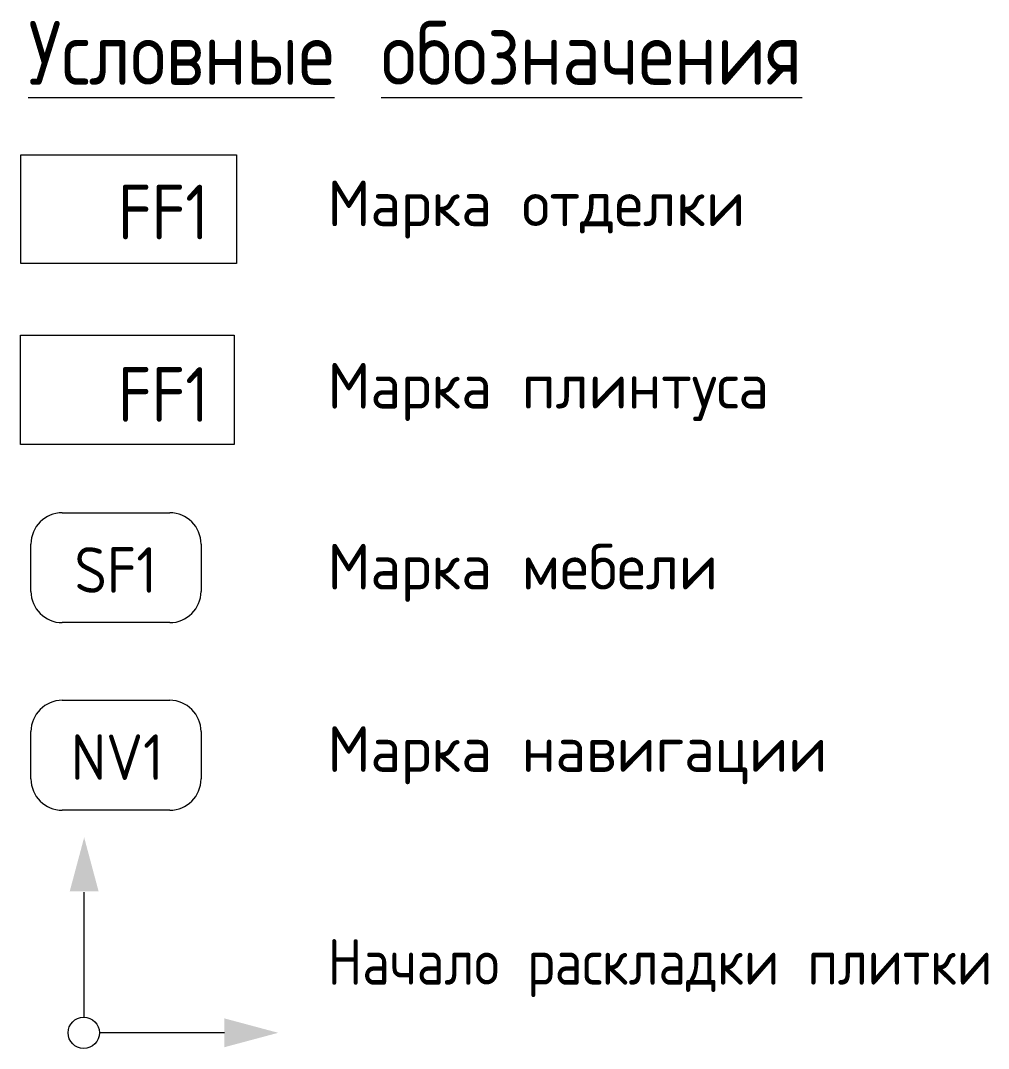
# Model space of a CAD drawing. Header units: millimetres. Extents: x 98018 to 155899, y -1987 to 21700.
# Drawn here: x 152184 to 155899, y -1987 to 1957 of the extents above; entities that cross this region are included whole.
import ezdxf

# ---------------------------------------------------------------- set-up
doc = ezdxf.new("R2010")
doc.units = ezdxf.units.MM
for name, color, linetype, lineweight, true_color in [('A-DETL', 9, 'Continuous', 9, 0x808080), ('A-DETL-GENF-2', 1, 'Continuous', 9, 0xff0000), ('G-ANNO-TEXT-1', 7, 'Continuous', 9, 0x3c3c3c), ('G-ANNO-TEXT-2', 7, 'Continuous', 9, 0x008000), ('G-ANNO-TEXT-3', 1, 'Continuous', 9, 0xff0000)]:
    doc.layers.add(name, color=color, linetype=linetype, lineweight=lineweight, true_color=true_color)
doc.layers.add('G-ANNO-TEXT', color=7, linetype='Continuous', lineweight=9)
doc.styles.add('GOST Common_5', font='GOST_Common.ttf', dxfattribs={"height": 175})
doc.styles.add('GOST Common_6', font='GOST_Common.ttf', dxfattribs={"width": 0.9, "height": 210})
doc.styles.add('GOST Common_7', font='GOST_Common.ttf', dxfattribs={"width": 0.9, "height": 245})
doc.styles.add('GOST Common_8', font='GOST_Common.ttf', dxfattribs={"width": 0.9, "height": 175})
doc.styles.add('ISOCPEUR_2', font='isocpeur.ttf', dxfattribs={"width": 0.9, "height": 175})

msp = doc.modelspace()

# ---------------------------------------------------------------- hatches: boundary and pattern name
at = {"layer": 'A-DETL-GENF-2'}
for points in [[(152373, -1383.9), (152483.6, -1383.9), (152428.3, -1177.4)], [(152966.6, -1982.5), (153173, -1927.2), (152966.6, -1871.9)]]:
    msp.add_hatch(color=256, dxfattribs=at).paths.add_polyline_path(points)

# ---------------------------------------------------------------- linework, layer by layer
at = {"layer": 'A-DETL'}
for p, q in [((152184.2, 750.1), (153004.2, 750.1)), ((152184.2, 330.1), (152184.2, 750.1)), ((153004.2, 750.1), (153004.2, 330.1)), ((153004.2, 330.1), (152184.2, 330.1)), ((152344.2, 68.3), (152756.7, 68.3)), ((152224.2, -233.3), (152224.2, -51.7)), ((152876.7, -51.7), (152876.7, -233.3)), ((152756.7, -353.3), (152344.2, -353.3)), ((152344.2, -651.3), (152756.7, -651.3)), ((152224.2, -953), (152224.2, -771.3)), ((152876.7, -771.3), (152876.7, -953)), ((152756.7, -1073), (152344.2, -1073)), ((152426.6, -1387.2), (152426.6, -1867.2)), ((152966.6, -1927.2), (152486.6, -1927.2))]:
    msp.add_line(p, q, dxfattribs=at)
msp.add_circle((152426.6, -1927.2), 60, dxfattribs=at)
for centre, start, end in [((152344.2, -51.7), 90, 180), ((152756.7, -51.7), 0, 90), ((152344.2, -233.3), 180, 270), ((152756.7, -233.3), 270, 0), ((152344.2, -771.3), 90, 180), ((152756.7, -771.3), 0, 90), ((152344.2, -953), 180, 270), ((152756.7, -953), 270, 0)]:
    msp.add_arc(centre, 120, start, end, dxfattribs=at)
at = {"layer": 'G-ANNO-TEXT-1', "flags": 128}
msp.add_lwpolyline([(152185.7, 1441.6), (153012.8, 1441.6), (153012.8, 1024.4), (152185.7, 1024.4)], close=True, dxfattribs=at)

# ---------------------------------------------------------------- texts
at = {"layer": 'G-ANNO-TEXT', "attachment_point": 1}
for s, insert, char_height, width, style in [('\\LУсловные', (152213.7, 1955.6), 245, 1550.544, 'GOST Common_7'), ('\\L\\fGOST Common|b0|i0|c204|p34|;\\W.9;\\L ', (153493, 1955.6), 245, 90.911, 'GOST Common_7'), ('\\Lобозначения', (153568, 1955.6), 245, 2111.164, 'GOST Common_7'), ('Начало', (153362.4, -1567.6), 175, 863.658, 'GOST Common_8'), ('\\fGOST Common|b0|i0|c204|p34|;\\W.9; ', (154075, -1567.6), 175, 65.658, 'GOST Common_8'), ('\\fGOST Common|b0|i0|c204|p34|;\\W.9; ', (155150.1, -1567.6), 175, 65.658, 'GOST Common_8'), ('раскладки', (154129.2, -1567.6), 175, 1237.405, 'GOST Common_8'), ('плитки', (155204.3, -1567.6), 175, 853.557, 'GOST Common_8')]:
    msp.add_mtext(s, dxfattribs=dict(at, insert=insert, char_height=char_height, width=width, style=style))
at = {"layer": 'G-ANNO-TEXT-1', "attachment_point": 1}
for s, insert, char_height, width, style in [('Марка', (153362.4, 1343.2), 175, 830.548, 'GOST Common_5'), ('\\fGOST Common|b0|i0|c204|p34|; ', (154047.7, 1343.2), 175, 72.954, 'GOST Common_5'), ('   FF1   ', (152213.7, 1327.3), 210, 929.316, 'GOST Common_6'), ('отделки', (154107.9, 1343.2), 175, 1099.915, 'GOST Common_5'), ('Марка', (153362.4, 643.2), 175, 830.548, 'GOST Common_5'), ('\\fGOST Common|b0|i0|c204|p34|; ', (154047.7, 643.2), 175, 72.954, 'GOST Common_5'), ('плинтуса', (154107.9, 643.2), 175, 1245.822, 'GOST Common_5'), ('Марка', (153362.4, -50.9), 175, 830.548, 'GOST Common_5'), ('\\fGOST Common|b0|i0|c204|p34|; ', (154047.7, -50.9), 175, 72.954, 'GOST Common_5'), ('мебели', (154107.9, -50.9), 175, 925.949, 'GOST Common_5'), ('Марка', (153362.4, -750.9), 175, 830.548, 'GOST Common_5'), ('\\fGOST Common|b0|i0|c204|p34|; ', (154047.7, -750.9), 175, 72.954, 'GOST Common_5'), ('навигации', (154107.9, -750.9), 175, 1414.177, 'GOST Common_5')]:
    msp.add_mtext(s, dxfattribs=dict(at, insert=insert, char_height=char_height, width=width, style=style))
at = {"layer": 'G-ANNO-TEXT-2', "char_height": 175, "attachment_point": 1, "style": 'ISOCPEUR_2'}
for s, insert, width in [('SF1', (152391.1, -63.7), 383.848), ('NV1', (152377.2, -782), 419.202)]:
    msp.add_mtext(s, dxfattribs=dict(at, insert=insert, width=width))
at = {"layer": 'G-ANNO-TEXT-3', "insert": (152213.7, 627.3), "char_height": 210, "width": 929.316, "attachment_point": 1, "style": 'GOST Common_6'}
msp.add_mtext('   FF1   ', dxfattribs=at)

doc.saveas('drawing.dxf')
